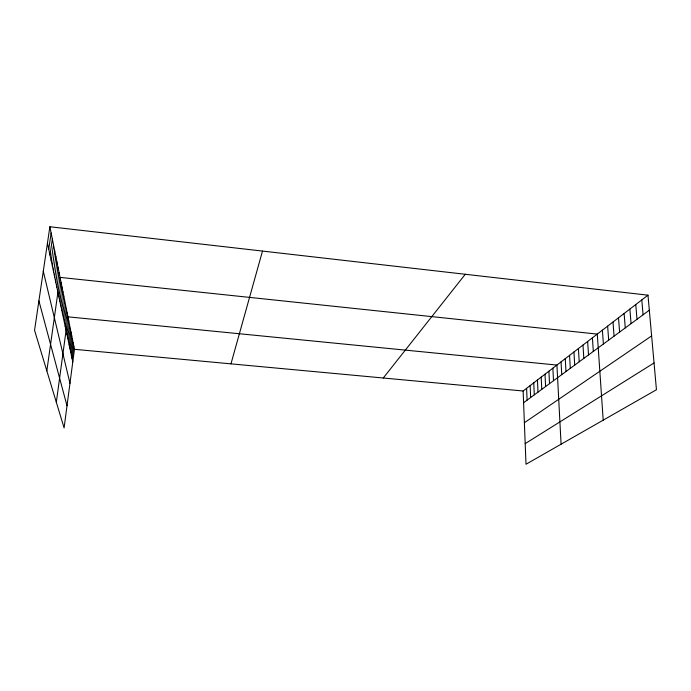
<?xml version="1.0" encoding="UTF-8"?>
<svg xmlns="http://www.w3.org/2000/svg" width="691" height="691" viewBox="0 0 691 691"><rect width="100%" height="100%" fill="white"/><g stroke="black" fill="none" stroke-linecap="round" stroke-linejoin="round"><path stroke-width="1.04" d="M72.106 358.664L73.782 346.001M49.873 226.752L74.447 349.318L64.09 427.928L34.55 330.272L49.873 226.752L647.977 295.178L656.45 389.741L526.006 464.248L523.13 390.994L647.977 295.178M69.964 348.635L71.7 335.627M70.689 352.047L72.408 339.151M71.406 355.39L73.099 342.606M66.889 334.254L68.72 320.762M67.683 337.959L69.489 324.597M68.461 341.596L70.24 328.346M69.221 345.146L70.974 332.025M64.41 322.628L66.31 308.756M65.256 326.584L67.131 312.842M56.325 402.266L67.934 316.841L556.92 365.064L561.083 444.209M61.758 310.199L63.745 295.921M62.665 314.44L64.617 300.3M63.546 318.577L65.472 304.567M58.925 296.897L60.989 282.187M59.892 301.431L61.922 286.869M60.834 305.871L62.846 291.447M56.878 287.335L59.011 272.323M46.833 370.877L60.022 277.385L597.283 334.09L603.2 420.154M53.578 271.839L55.807 256.344M54.701 277.143L56.904 261.803M55.807 282.299L57.966 267.132M51.22 260.827L53.527 244.977M52.412 266.406L54.684 250.729M48.741 249.201L51.125 232.997M50.002 255.091L52.343 239.069M230.967 363.855L262.494 251.083M383.28 378.003L465.268 274.275M523.588 402.723L649.324 310.207M524.374 422.719L651.63 335.921M525.195 443.631L654.049 362.956M74.447 349.318L523.13 390.994M38.903 300.853L67.01 405.772M43.291 271.243L69.964 383.315M47.454 243.146L72.788 361.877M641.792 299.929L643.088 314.794M635.763 304.558L637.007 319.268M629.872 309.076L631.064 323.638M624.12 313.489L625.269 327.905M618.497 317.8L619.602 332.077M613.012 322.015L614.074 336.146M607.648 326.135L608.667 340.119M602.405 330.151L603.39 344.006M592.412 337.821L593.319 351.417M587.644 341.484L588.525 354.949M582.979 345.059L583.826 358.404M578.41 348.566L579.222 361.79M573.936 352.004L574.713 365.107M569.557 355.364L570.3 368.355M565.255 358.664L565.981 371.533M561.049 361.894L561.74 374.652M552.869 368.165L553.508 380.706M548.904 371.214L549.518 383.643M545.009 374.202L545.596 386.528M541.191 377.131L541.761 389.353M537.443 380.007L537.987 392.134M533.763 382.831L534.29 394.855M530.152 385.604L530.653 397.524M526.611 388.325L527.086 400.149"/></g></svg>
